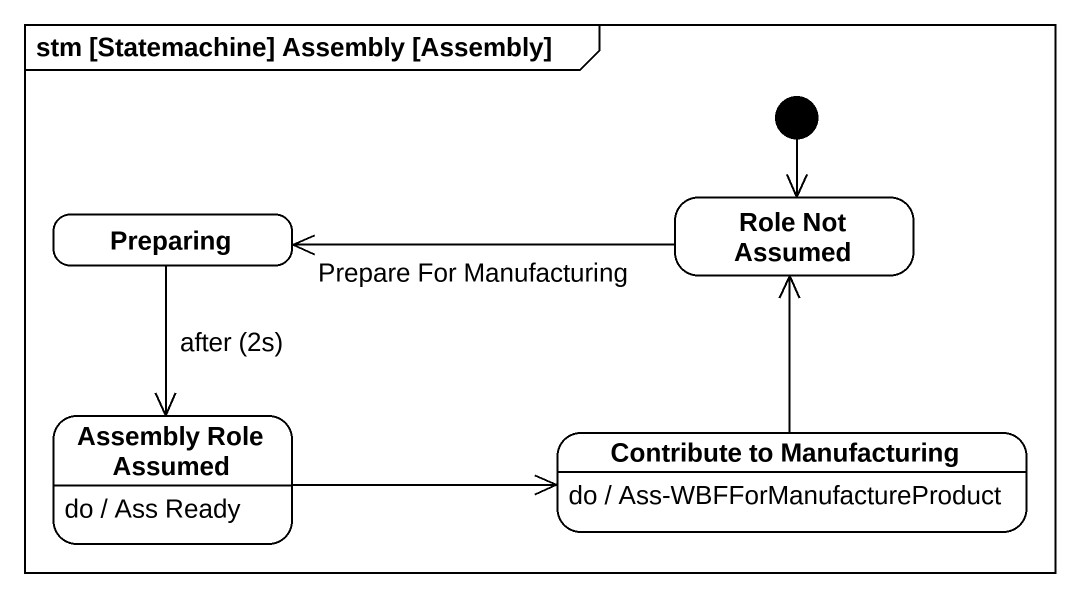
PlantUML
@startuml
mainframe stm [Statemachine] Assembly [Assembly]
hide empty description
state Preparing
state "Role Not Assumed" as Role_Not_Assumed
state "Assembly Role Assumed" as Assembly_Role_Assumed
Assembly_Role_Assumed : do / Ass Ready
state "Contribute to Manufacturing" as Contribute_to_Manufacturing
Contribute_to_Manufacturing : do / Ass-WBFForManufactureProduct
[*] --> Role_Not_Assumed
Preparing --> Assembly_Role_Assumed : after (2s)
Role_Not_Assumed -left-> Preparing : Prepare For Manufacturing
Assembly_Role_Assumed -right-> Contribute_to_Manufacturing
Contribute_to_Manufacturing -up-> Role_Not_Assumed
@enduml
